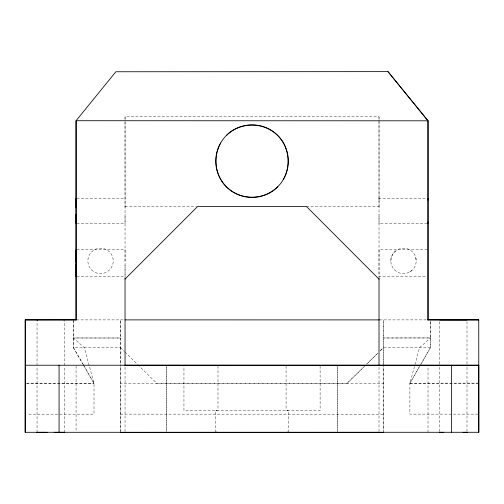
<?xml version="1.0" encoding="UTF-8"?>
<svg xmlns="http://www.w3.org/2000/svg" width="504" height="504" viewBox="0 0 504 504"><rect width="100%" height="100%" fill="white"/><g stroke="black" fill="none" stroke-linecap="round" stroke-linejoin="round"><path stroke-width="0.38" stroke-dasharray="2.52 1.89" d="M37.038 432.306L37.044 366.269M37.044 365.482L37.044 320.67M64.247 432.306L64.254 366.269M64.254 365.482L64.254 320.67M73.389 320.689L73.427 347.666L82.744 363.812M120.399 431.563L120.406 364.707L120.393 431.6M83.532 365.167L73.427 347.666L120.45 347.659L120.45 337.995L73.427 337.995L84.307 347.659L94.009 383.324L94.009 414.162L26.762 414.162M120.443 347.558L120.443 363.907L120.412 319.876L120.412 338.014L73.376 337.97M125.036 431.531L125.042 365.999M125.049 279.058L125.042 120.752M125.042 119.435L125.042 116.802L379.021 116.802L379.027 207.761M215.743 432.293L215.75 410.565L216.991 410.565L215.75 410.565M288.313 432.3L288.32 410.571L287.085 410.565M337.302 432.287L337.302 366.024L337.302 431.5M379.027 198.784L379.027 198.349L427.234 198.349M379.014 431.537L379.021 366.024M379.027 278.378L379.021 120.802M379.021 119.467L379.021 116.802M383.481 364.72L383.475 431.55L383.481 366.282M383.481 363.932L383.487 319.876L383.481 337.989L430.517 337.945L430.504 320.657L430.441 347.678L409.884 383.204L409.884 414.131L477.912 414.131M428.016 432.287L428.022 366.017M439.784 431.525L439.784 364.707M439.784 363.919L439.79 319.901M466.994 431.525L467 364.707M467 363.919L467 319.901M390.808 260.914C390.884 256.442 393.322 252.214 397.158 249.915M347.168 383.298L364.48 366.295L347.168 383.298L120.418 383.305M478.693 383.292L409.884 383.298L419.586 347.628L430.517 337.945M409.884 383.292L430.473 347.634L430.473 337.97L383.443 337.97L383.481 365.507M430.441 347.678L383.443 347.634L380.098 350.923M156.725 383.33L383.494 383.342M366.704 364.096L377.868 353.121L366.717 364.102M380.111 350.954L383.462 347.666M409.859 271.908L412.486 269.892M409.884 383.204L478.706 383.109M287.078 410.571L288.32 410.571M76.835 198.33L125.042 198.33L125.042 198.765M125.055 206.482L196.837 206.489M306.464 206.501L379.033 206.501M76.835 223.726L125.042 223.732L125.042 214.32M427.228 223.751L379.027 223.744L379.021 214.339M76.829 249.606L125.042 249.606L125.042 262.508M427.228 249.6L379.014 249.6L379.014 276.809L427.228 276.809M76.829 276.784L125.042 276.784L125.042 263.875M76.526 319.901L124.337 319.876M379.556 319.901L426.586 319.876M26.769 383.324L94.009 383.33L26.555 383.368M120.393 414.137L383.456 414.2M120.462 347.615L124.356 351.502M124.935 352.006L137.195 364.121M137.75 364.669L156.782 383.311M83.135 364.486L94.009 383.324M83.916 365.841L93.99 383.298M415.775 257.626L416.209 260.914M73.389 319.901L73.458 347.703M379.027 198.349L379.027 200.05M166.761 365.217L166.78 431.481L166.786 365.992M320.109 365.999L320.116 410.565L183.954 410.565L183.947 365.999M286.07 365.999L286.077 410.565M217.993 365.999L217.993 410.565M125.042 116.802L125.049 207.743M76.073 365.999L76.073 431.487M91.57 269.898A12.701 12.701 0 0 0 112.814 264.209A12.701 12.701 0 0 0 97.259 248.655A12.701 12.701 0 0 0 91.57 269.898M394.531 269.892A12.701 12.701 0 0 0 415.775 264.197A12.701 12.701 0 0 0 400.226 248.642A12.701 12.701 0 0 0 394.531 269.892"/><path stroke-width="0.76" d="M25.257 319.87L25.263 365.224L478.8 365.23L478.8 432.287L25.2 432.3L25.225 319.901L76.066 319.864L76.066 120.721L115.857 71.757L387.986 71.637L428.003 120.809L428.016 319.882L478.8 319.889L427.367 319.876M76.066 319.864L76.066 120.721L428.016 120.809L428.016 319.882M125.036 365.488L125.036 278.164M379.014 365.501L379.014 278.195M478.756 319.927L478.8 432.287M283.469 179.273A36.282 36.282 0 0 0 226.391 135.475C212.568 149.127 212.562 173.149 226.384 186.801C240.03 200.617 264.052 200.617 277.698 186.801C291.514 173.156 291.507 149.134 277.691 135.494C264.046 121.678 240.03 121.678 226.384 135.494M120.393 432.363L383.475 432.337M25.263 365.224L25.2 432.3M478.787 365.243L125.042 365.217M125.049 279.058L197.618 206.482L306.47 206.495L379.027 279.159M387.986 71.637L428.016 120.809M287.072 432.3L288.313 432.3L287.078 432.3M25.225 319.901L76.526 319.901M125.036 319.882L379.556 319.901M439.79 319.901L467 319.901M37.504 432.306L37.038 432.306L47.124 432.306M63.788 432.306L64.247 432.306L54.167 432.306M440.244 432.312L439.784 432.312L443.766 432.312M463.006 432.312L466.994 432.312L466.534 432.312M63.794 319.882L64.254 319.882M428.009 198.349L428.009 200.05M428.009 222.05L428.009 223.751M76.054 198.33L76.06 207.743M76.054 223.726L76.054 214.32M76.054 249.606L76.054 262.508M76.054 276.784L76.054 263.875M451.59 365.224L451.59 432.287M59.062 365.198L59.062 432.262M277.704 186.789A36.282 36.282 0 0 1 220.626 142.991M216.985 432.293L215.743 432.293L216.978 432.293M37.51 319.882L37.044 319.882L37.51 319.882"/></g></svg>
